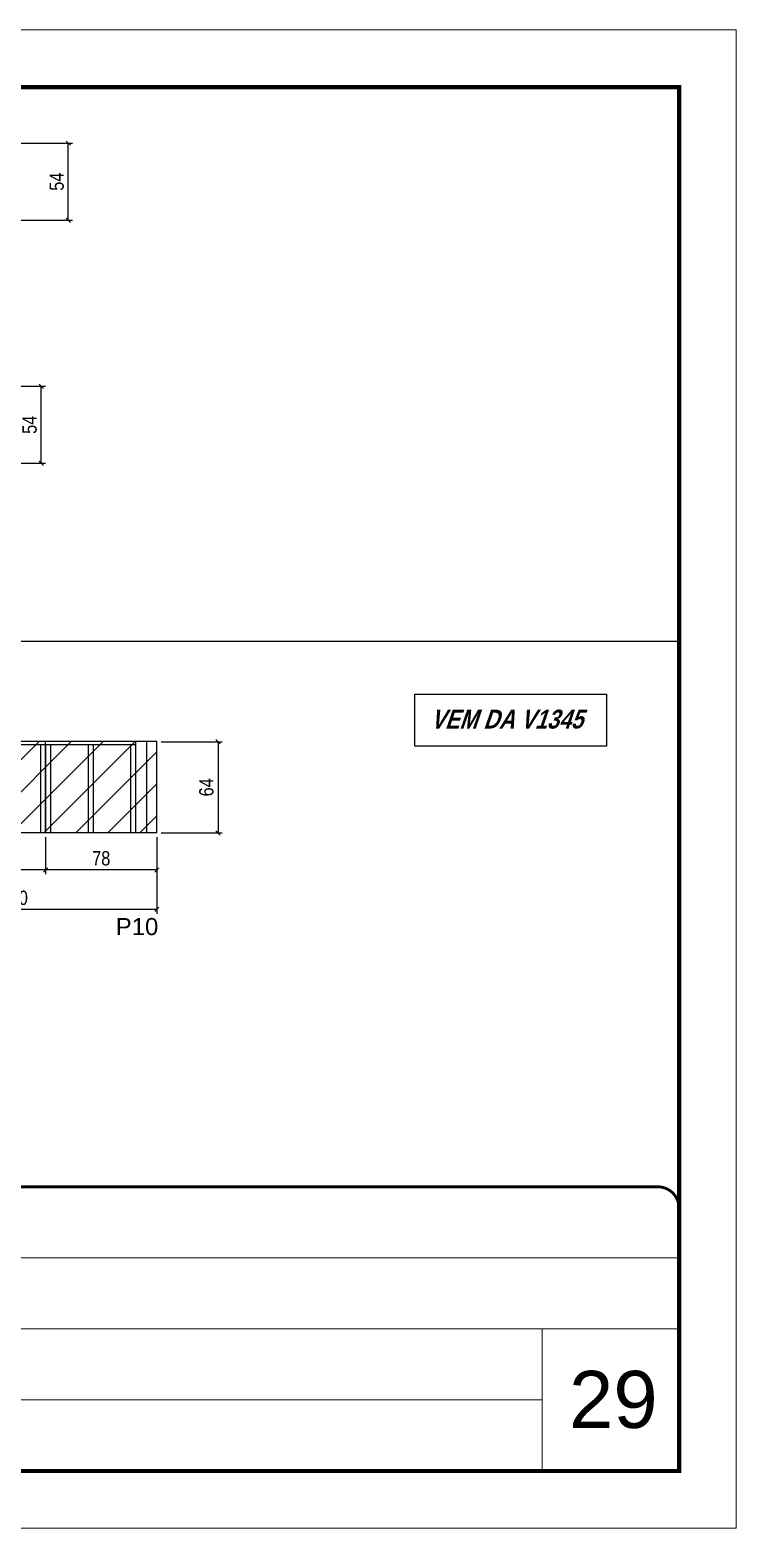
# Model space of a CAD drawing. Extents: x 3309 to 9563, y -2522 to 14608.
# Drawn here: x 4299 to 4794, y 5518 to 6568 of the extents above; entities that cross this region are included whole.
import ezdxf

# ---------------------------------------------------------------- set-up
doc = ezdxf.new("R2010")
doc.units = 0
doc.linetypes.add('CONTINUO', pattern=[0])
doc.linetypes.add('DASHED', pattern=[0.75, 0.5, -0.25])
for name, color, linetype in [('5', 5, 'Continuous'), ('COTA', 241, 'Continuous'), ('NOMENCLATURA', 7, 'Continuous'), ('Painéis', 200, 'Continuous'), ('SARR_2.2x7', 40, 'Continuous'), ('SARR_3.5x7', 81, 'Continuous')]:
    doc.layers.add(name, color=color, linetype=linetype)
for name, color, linetype, lineweight in [('CARIMBO', 255, 'Continuous', 9), ('Folhas', 255, 'Continuous', 9), ('Hachura', 251, 'Continuous', 9), ('SARRAFO DE PRESSAO', 251, 'DASHED', 9)]:
    doc.layers.add(name, color=color, linetype=linetype, lineweight=lineweight)
doc.styles.add('ARIAL', font='arial.ttf')
doc.styles.add('COTA TECNICA', font='techl___.ttf', dxfattribs={"height": 10})
doc.styles.get("Standard").update_dxf_attribs({"font": 'arial.ttf'})
doc.styles.add('TECNICA', font='techb___.ttf', dxfattribs={"height": 10})
doc.dimstyles.new('PAINEL', dxfattribs={"dimtxt": 10, "dimasz": 3, "dimexe": 3, "dimexo": 3, "dimgap": 3, "dimtad": 1, "dimdec": 1, "dimzin": 12, "dimdsep": 46, "dimtxsty": 'COTA TECNICA', "dimblk1": 'OBLIQUE', "dimblk2": 'OBLIQUE', "dimsah": 1, "dimcen": 0.9, "dimclrd": 4, "dimclre": 4, "dimclrt": 240, "dimadec": 1, "dimazin": 3, "dimtfac": 1, "dimtdec": 1, "dimtmove": 0, "dimatfit": 3, "dimfxl": 1, "dimtolj": 1, "dimtzin": 12, "dimarcsym": 0})

# ---------------------------------------------------------------- blocks, each defined once
blk = doc.blocks.new('9999999999')
at = {"color": 30, "linetype": 'CONTINUO'}
for p, q in [((98564.6, 34379.6), (99584, 34379.6)), ((98564.6, 34329.8), (99488, 34329.8)), ((99584, 34329.8), (99488, 34329.8)), ((99488, 34329.8), (99488, 34230.2)), ((98564.6, 34280), (99488, 34280))]:
    blk.add_line(p, q, dxfattribs=at)
at = {"color": 30, "linetype": 'CONTINUO', "const_width": 2}
blk.add_lwpolyline([(99584, 34230.2), (99584, 34414.4, 0.414214), (99569, 34429.4), (98229, 34429.4, 0.414214), (98214, 34414.4), (98214, 34245.2, 0.414214), (98229, 34230.2), (99584, 34230.2)], format="xyb", dxfattribs=at)
at = {"layer": 'Folhas'}
blk.add_lwpolyline([(98139, 34190.2), (99624, 34190.2), (99624, 35240.2), (98139, 35240.2)], close=True, dxfattribs=at)
at = {"layer": 'Folhas', "color": 30, "const_width": 3}
blk.add_lwpolyline([(98214, 34230.2), (99584, 34230.2), (99584, 35200.2), (98214, 35200.2)], close=True, dxfattribs=at)
blk = doc.blocks.new('_Oblique')
at = {"color": 0, "linetype": 'ByBlock', "lineweight": -2}
blk.add_line((-0.5, -0.5), (0.5, 0.5), dxfattribs=at)
blk = doc.blocks.new('*D2469')
at = {"layer": 'COTA', "color": 4, "lineweight": -2, "transparency": 16777216}
for p, q in [((4270.1, 6488.5), (4329, 6488.5)), ((4326, 6434.5), (4326, 6488.5)), ((4270.1, 6434.5), (4329, 6434.5))]:
    blk.add_line(p, q, dxfattribs=at)
at = {"layer": 'Defpoints', "color": 0, "transparency": 16777216}
for p in [(4267.1, 6488.5), (4326, 6488.5), (4267.1, 6434.5)]:
    blk.add_point(p, dxfattribs=at)
at = {"layer": 'COTA', "color": 4, "lineweight": -2, "transparency": 16777216, "xscale": 3, "yscale": 3, "zscale": 3}
for p, rotation in [((4326, 6488.5), 90), ((4326, 6434.5), 270)]:
    blk.add_blockref('_Oblique', p, dxfattribs=dict(at, rotation=rotation))
at = {"layer": 'COTA', "color": 240, "transparency": 16777216, "insert": (4317.9, 6461.5), "char_height": 10, "attachment_point": 5, "rotation": 90, "style": 'COTA TECNICA'}
blk.add_mtext('\\A1;54', dxfattribs=at)
blk = doc.blocks.new('*D2475')
at = {"layer": 'COTA', "color": 4, "lineweight": -2, "transparency": 16777216}
for p, q in [((4251.1, 6318.1), (4310, 6318.1)), ((4307, 6264.1), (4307, 6318.1)), ((4251.1, 6264.1), (4310, 6264.1))]:
    blk.add_line(p, q, dxfattribs=at)
at = {"layer": 'Defpoints', "color": 0, "transparency": 16777216}
for p in [(4248.1, 6318.1), (4307, 6318.1), (4248.1, 6264.1)]:
    blk.add_point(p, dxfattribs=at)
at = {"layer": 'COTA', "color": 4, "lineweight": -2, "transparency": 16777216, "xscale": 3, "yscale": 3, "zscale": 3}
for p, rotation in [((4307, 6318.1), 90), ((4307, 6264.1), 270)]:
    blk.add_blockref('_Oblique', p, dxfattribs=dict(at, rotation=rotation))
at = {"layer": 'COTA', "color": 240, "transparency": 16777216, "insert": (4298.9, 6291.1), "char_height": 10, "attachment_point": 5, "rotation": 90, "style": 'COTA TECNICA'}
blk.add_mtext('\\A1;54', dxfattribs=at)
blk = doc.blocks.new('*D2481')
at = {"layer": 'COTA', "color": 4, "linetype": 'ByBlock', "lineweight": -2, "transparency": 16777216}
for p, q in [((4310.1, 6002), (4310.1, 5976.1)), ((4388.1, 6002), (4388.1, 5976.1)), ((4388.1, 5979.1), (4310.1, 5979.1))]:
    blk.add_line(p, q, dxfattribs=at)
at = {"layer": 'Defpoints', "color": 0, "linetype": 'ByBlock', "transparency": 16777216}
for p in [(4310.1, 6005), (4388.1, 6005), (4310.1, 5979.1)]:
    blk.add_point(p, dxfattribs=at)
at = {"layer": 'COTA', "color": 4, "linetype": 'ByBlock', "lineweight": -2, "transparency": 16777216, "xscale": 3, "yscale": 3, "zscale": 3, "rotation": 180}
blk.add_blockref('_Oblique', (4310.1, 5979.1), dxfattribs=at)
at = {"layer": 'COTA', "color": 4, "linetype": 'ByBlock', "lineweight": -2, "transparency": 16777216, "xscale": 3, "yscale": 3, "zscale": 3}
blk.add_blockref('_Oblique', (4388.1, 5979.1), dxfattribs=at)
at = {"layer": 'COTA', "color": 240, "linetype": 'ByBlock', "transparency": 16777216, "insert": (4349.1, 5987.2), "char_height": 10, "attachment_point": 5, "style": 'COTA TECNICA'}
blk.add_mtext('\\A1;78', dxfattribs=at)
blk = doc.blocks.new('*D2482')
at = {"layer": 'COTA', "color": 4, "linetype": 'ByBlock', "lineweight": -2, "transparency": 16777216}
for p, q in [((4188.1, 6002), (4188.1, 5976.1)), ((4310.1, 6002), (4310.1, 5976.1)), ((4310.1, 5979.1), (4188.1, 5979.1))]:
    blk.add_line(p, q, dxfattribs=at)
at = {"layer": 'Defpoints', "color": 0, "linetype": 'ByBlock', "transparency": 16777216}
for p in [(4188.1, 6005), (4310.1, 6005), (4188.1, 5979.1)]:
    blk.add_point(p, dxfattribs=at)
at = {"layer": 'COTA', "color": 4, "linetype": 'ByBlock', "lineweight": -2, "transparency": 16777216, "xscale": 3, "yscale": 3, "zscale": 3, "rotation": 180}
blk.add_blockref('_Oblique', (4188.1, 5979.1), dxfattribs=at)
at = {"layer": 'COTA', "color": 4, "linetype": 'ByBlock', "lineweight": -2, "transparency": 16777216, "xscale": 3, "yscale": 3, "zscale": 3}
blk.add_blockref('_Oblique', (4310.1, 5979.1), dxfattribs=at)
at = {"layer": 'COTA', "color": 240, "linetype": 'ByBlock', "transparency": 16777216, "insert": (4249.1, 5987.2), "char_height": 10, "attachment_point": 5, "style": 'COTA TECNICA'}
blk.add_mtext('\\A1;122', dxfattribs=at)
blk = doc.blocks.new('*D2492')
at = {"layer": 'COTA', "color": 4, "linetype": 'ByBlock', "lineweight": -2, "transparency": 16777216}
for p, q in [((4188.1, 6002), (4188.1, 5948.4)), ((4388.1, 6002), (4388.1, 5948.4)), ((4388.1, 5951.4), (4188.1, 5951.4))]:
    blk.add_line(p, q, dxfattribs=at)
at = {"layer": 'Defpoints', "color": 0, "linetype": 'ByBlock', "transparency": 16777216}
for p in [(4188.1, 6005), (4388.1, 6005), (4188.1, 5951.4)]:
    blk.add_point(p, dxfattribs=at)
at = {"layer": 'COTA', "color": 4, "linetype": 'ByBlock', "lineweight": -2, "transparency": 16777216, "xscale": 3, "yscale": 3, "zscale": 3, "rotation": 180}
blk.add_blockref('_Oblique', (4188.1, 5951.4), dxfattribs=at)
at = {"layer": 'COTA', "color": 4, "linetype": 'ByBlock', "lineweight": -2, "transparency": 16777216, "xscale": 3, "yscale": 3, "zscale": 3}
blk.add_blockref('_Oblique', (4388.1, 5951.4), dxfattribs=at)
at = {"layer": 'COTA', "color": 240, "linetype": 'ByBlock', "transparency": 16777216, "insert": (4288.1, 5959.5), "char_height": 10, "attachment_point": 5, "style": 'COTA TECNICA'}
blk.add_mtext('\\A1;200', dxfattribs=at)
blk = doc.blocks.new('*D2493')
at = {"layer": 'COTA', "color": 4, "lineweight": -2, "transparency": 16777216}
for p, q in [((4391.1, 6069), (4434, 6069)), ((4431, 6069), (4431, 6005)), ((4391.1, 6005), (4434, 6005))]:
    blk.add_line(p, q, dxfattribs=at)
at = {"layer": 'Defpoints', "color": 0, "transparency": 16777216}
for p in [(4388.1, 6069), (4388.1, 6005), (4431, 6005)]:
    blk.add_point(p, dxfattribs=at)
at = {"layer": 'COTA', "color": 4, "lineweight": -2, "transparency": 16777216, "xscale": 3, "yscale": 3, "zscale": 3}
for p, rotation in [((4431, 6069), 90), ((4431, 6005), 270)]:
    blk.add_blockref('_Oblique', p, dxfattribs=dict(at, rotation=rotation))
at = {"layer": 'COTA', "color": 240, "transparency": 16777216, "insert": (4422.9, 6037), "char_height": 10, "attachment_point": 5, "rotation": 90, "style": 'COTA TECNICA'}
blk.add_mtext('\\A1;64', dxfattribs=at)

msp = doc.modelspace()

# ---------------------------------------------------------------- hatches: boundary and pattern name
at = {"layer": 'Hachura', "linetype": 'ByBlock'}
h = msp.add_hatch(dxfattribs=at)
h.set_pattern_fill('ANSI31', color=256, scale=5)
h.set_pattern_definition([(45, (-2825.264, -5753.873), (-11.22532, 11.22532), [])])
h.paths.add_polyline_path([(4310.09, 6069.03), (4188.09, 6069.03), (4188.09, 6005.03), (4310.09, 6005.03)])
h.paths.add_polyline_path([(4310.09, 6069.03), (4310.09, 6005.03), (4388.09, 6005.03), (4388.09, 6069.03)])

# ---------------------------------------------------------------- linework, layer by layer
at = {"layer": 'COTA'}
msp.add_line((3384.37, 6139.38), (4754.37, 6139.38), dxfattribs=at)
at = {"layer": 'NOMENCLATURA', "elevation": 0}
msp.add_lwpolyline([(4568.95, 6102.35), (4703.49, 6102.35), (4703.49, 6065.89), (4568.95, 6065.89)], close=True, dxfattribs=at)
at = {"layer": 'Painéis', "linetype": 'ByBlock'}
for p, q in [((4388.09, 6069.03, 0), (4188.09, 6069.03, 0)), ((4310.09, 6005.03, 0), (4310.09, 6069.03, 0)), ((4388.09, 6005.03, 0), (4388.09, 6069.03, 0)), ((4388.09, 6005.03, 0), (4188.09, 6005.03, 0))]:
    msp.add_line(p, q, dxfattribs=at)
at = {"layer": 'SARR_2.2x7', "linetype": 'Continuous'}
for p, q in [((4381.09, 6005.03, 0), (4381.09, 6069.03, 0)), ((4310.09, 6066.83, 0), (4203.09, 6066.83, 0)), ((4373.09, 6066.83, 0), (4310.09, 6066.83, 0))]:
    msp.add_line(p, q, dxfattribs=at)
at = {"layer": 'SARR_3.5x7'}
for p, q in [((4373.09, 6069.03, 0), (4373.09, 6005.03, 0)), ((4306.59, 6066.83, 0), (4306.59, 6005.03, 0)), ((4310.09, 6066.83, 0), (4310.09, 6005.03, 0)), ((4313.59, 6066.83, 0), (4313.59, 6005.03, 0)), ((4339.85, 6066.83, 0), (4339.85, 6005.03, 0)), ((4343.35, 6066.83, 0), (4343.35, 6005.03, 0)), ((4369.59, 6066.83, 0), (4369.59, 6005.03, 0))]:
    msp.add_line(p, q, dxfattribs=at)

# ---------------------------------------------------------------- block references
at = {"layer": 'SARRAFO DE PRESSAO', "color": 6, "linetype": 'ByBlock'}
msp.add_blockref('9999999999', (-94829.61, -28672.37), dxfattribs=at)

# ---------------------------------------------------------------- texts
at = {"layer": '5', "linetype": 'Continuous'}
msp.add_text('P10', height=12, rotation=0.00004, dxfattribs=at).set_placement((4359.3, 5933.4, 0))
at = {"layer": 'CARIMBO', "style": 'ARIAL'}
msp.add_text('29', height=40, dxfattribs=at).set_placement((4677.23, 5587.98))
at = {"layer": 'NOMENCLATURA', "insert": (4633.38, 6091.39), "char_height": 13.2, "width": 300.2766, "attachment_point": 2, "style": 'TECNICA'}
msp.add_mtext('{\\Q19;VEM DA V1345}', dxfattribs=at)

# ---------------------------------------------------------------- dimensions: what is measured, and where the dimension line sits
at = {"layer": 'COTA'}
for base, p1, p2, picture, middle in [((4326.05, 6488.46), (4267.09, 6434.46), (4267.09, 6488.46), '*D2469', (4317.94, 6461.46)), ((4307.05, 6318.14), (4248.09, 6264.14), (4248.09, 6318.14), '*D2475', (4298.94, 6291.14)), ((4430.98, 6005.03, 0), (4388.09, 6069.03, 0), (4388.09, 6005.03, 0), '*D2493', (4422.88, 6037.03, 0))]:
    dim = msp.add_linear_dim(base=base, p1=p1, p2=p2, angle=90, dimstyle='PAINEL', dxfattribs=at)
    dim.commit()
    dim.dimension.update_dxf_attribs({"geometry": picture, "text_midpoint": middle})
at = {"layer": 'COTA', "linetype": 'ByBlock'}
dim = msp.add_linear_dim(base=(4188.09, 5979.12, 0), p1=(4310.09, 6005.03, 0), p2=(4188.09, 6005.03, 0), angle=180, dimstyle='PAINEL', override={"dimtmove": 1}, dxfattribs=at)
dim.commit()
dim.dimension.update_dxf_attribs({"geometry": '*D2482', "text_midpoint": (4249.09, 5987.18, 0)})
for base, p2, picture, middle in [((4188.09, 5951.41, 0), (4188.09, 6005.03, 0), '*D2492', (4288.09, 5959.51, 0)), ((4310.09, 5979.12, 0), (4310.09, 6005.03, 0), '*D2481', (4349.09, 5987.21, 0))]:
    dim = msp.add_linear_dim(base=base, p1=(4388.09, 6005.03, 0), p2=p2, angle=180, dimstyle='PAINEL', dxfattribs=at)
    dim.commit()
    dim.dimension.update_dxf_attribs({"geometry": picture, "text_midpoint": middle})

doc.saveas('drawing.dxf')
